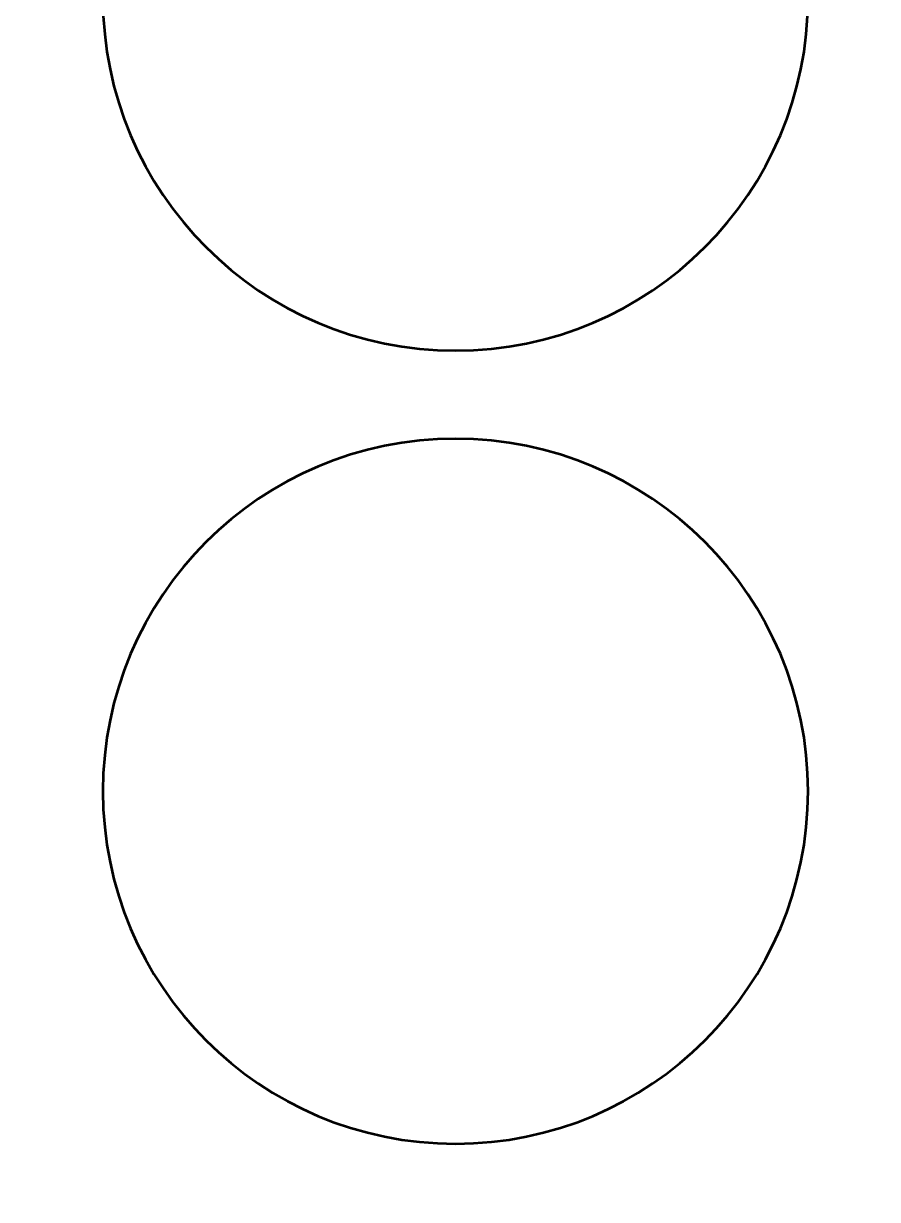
# Model space of a CAD drawing. Header units: centimetres. Extents: x -10.4 to 10.4, y -13.4 to 13.4.
# Drawn here: x -0.2 to 4.64, y 1.06 to 7.73 of the extents above; entities that cross this region are included whole.
import ezdxf

# ---------------------------------------------------------------- set-up
doc = ezdxf.new("R2010")
doc.units = ezdxf.units.CM
doc.header["$MEASUREMENT"] = 0
doc.layers.add('Layer 1', color=7, linetype='Continuous')

msp = doc.modelspace()

# ---------------------------------------------------------------- linework, layer by layer
at = {"layer": 'Layer 1', "lineweight": 53}
for points, knots in [([(9.95, -13.45), (9.95, -13.45), (-9.95, -13.45), (-9.95, -13.45), (-9.95, -13.45), (-10.22614, -13.45), (-10.45, -13.22614), (-10.45, -12.95), (-10.45, -12.95), (-10.45, -12.95), (-10.45, 12.95), (-10.45, 12.95), (-10.45, 12.95), (-10.45, 13.22614), (-10.22614, 13.45), (-9.95, 13.45), (-9.95, 13.45), (-9.95, 13.45), (9.95, 13.45), (9.95, 13.45), (9.95, 13.45), (10.22614, 13.45), (10.45, 13.22614), (10.45, 12.95), (10.45, 12.95), (10.45, 12.95), (10.45, -12.95), (10.45, -12.95), (10.45, -12.95), (10.45, -13.22614), (10.22614, -13.45), (9.95, -13.45)], [0, 0, 0, 0, 0.1111111, 0.1111111, 0.1111111, 0.1111111, 0.2222222, 0.2222222, 0.2222222, 0.2222222, 0.3333333, 0.3333333, 0.3333333, 0.3333333, 0.4444444, 0.4444444, 0.4444444, 0.4444444, 0.5555556, 0.5555556, 0.5555556, 0.5555556, 0.6666667, 0.6666667, 0.6666667, 0.6666667, 0.7777778, 0.7777778, 0.7777778, 0.7777778, 1, 1, 1, 1]), ([(0.25, 7.875), (0.25, 8.97957), (1.14543, 9.875), (2.25, 9.875), (2.25, 9.875), (3.35457, 9.875), (4.25, 8.97957), (4.25, 7.875), (4.25, 7.875), (4.25, 6.77043), (3.35457, 5.875), (2.25, 5.875), (2.25, 5.875), (1.14543, 5.875), (0.25, 6.77043), (0.25, 7.875)], [0, 0, 0, 0, 0.2, 0.2, 0.2, 0.2, 0.4, 0.4, 0.4, 0.4, 0.6, 0.6, 0.6, 0.6, 1, 1, 1, 1]), ([(0.25, 3.375), (0.25, 4.47957), (1.14543, 5.375), (2.25, 5.375), (2.25, 5.375), (3.35457, 5.375), (4.25, 4.47957), (4.25, 3.375), (4.25, 3.375), (4.25, 2.27043), (3.35457, 1.375), (2.25, 1.375), (2.25, 1.375), (1.14543, 1.375), (0.25, 2.27043), (0.25, 3.375)], [0, 0, 0, 0, 0.2, 0.2, 0.2, 0.2, 0.4, 0.4, 0.4, 0.4, 0.6, 0.6, 0.6, 0.6, 1, 1, 1, 1])]:
    msp.add_open_spline(points, degree=3, knots=knots, dxfattribs=at)

doc.saveas('drawing.dxf')
